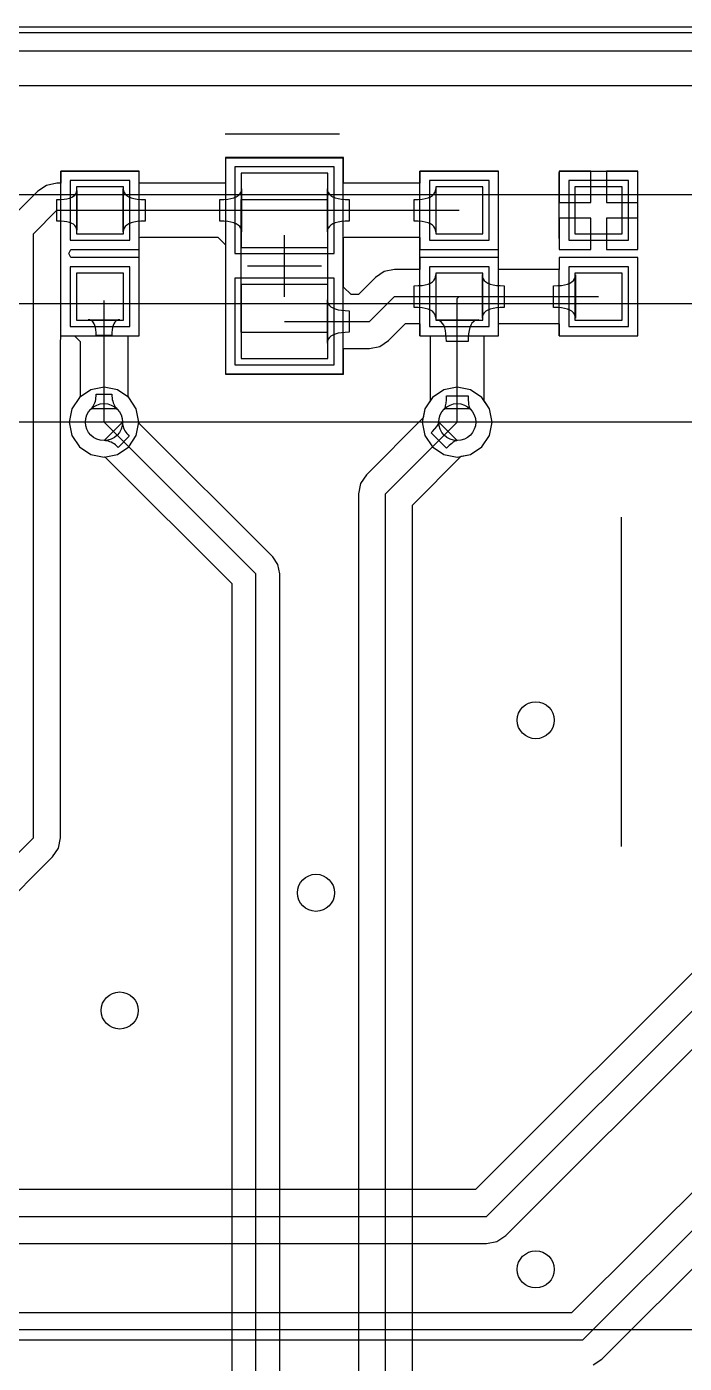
# Model space of a CAD drawing. Header units: millimetres. Extents: x 45 to 153, y 65 to 102.
# Drawn here: x 117.49 to 128.13, y 80.01 to 101.65 of the extents above; entities that cross this region are included whole.
import ezdxf

# ---------------------------------------------------------------- set-up
doc = ezdxf.new("R2010")
doc.units = ezdxf.units.MM
for name, color, linetype in [('BottomLayer', 5, 'Continuous'), ('BottomOverlay', 54, 'Continuous'), ('KeepOutLayer', 6, 'Continuous'), ('Mechanical13', 56, 'Continuous'), ('Mechanical15', 56, 'Continuous'), ('MultiLayer', 9, 'Continuous'), ('TopLayer', 1, 'Continuous'), ('TopOverlay', 2, 'Continuous'), ('TopPaste', 8, 'Continuous'), ('TopSolder', 216, 'Continuous')]:
    doc.layers.add(name, color=color, linetype=linetype)

# ---------------------------------------------------------------- blocks, each defined once
blk = doc.blocks.new('SSH1106_10')
at = {"layer": 'TopOverlay'}
blk.add_line((-14.561, 23.248), (20.039, 23.248), dxfattribs=at)
blk = doc.blocks.new('R0603_22')
at = {"layer": 'TopLayer'}
for p, q in [((-1.079, 0.381), (-1.079, -0.381)), ((-0.317, 0.381), (-1.079, 0.381)), ((-0.317, -0.381), (-0.317, 0.381)), ((0.317, 0.381), (0.317, -0.381)), ((1.079, 0.381), (0.317, 0.381)), ((1.079, -0.381), (1.079, 0.381)), ((-1.079, -0.381), (-0.317, -0.381)), ((0.317, -0.381), (1.079, -0.381))]:
    blk.add_line(p, q, dxfattribs=at)
at = {"layer": 'TopOverlay'}
for p, q in [((-1.333, -0.635), (-1.333, 0.635)), ((1.333, 0.635), (-1.333, 0.635)), ((1.333, -0.635), (1.333, 0.635)), ((1.333, -0.635), (-1.333, -0.635))]:
    blk.add_line(p, q, dxfattribs=at)
at = {"layer": 'TopPaste'}
for p, q in [((-1.079, 0.381), (-1.079, -0.381)), ((-0.317, 0.381), (-1.079, 0.381)), ((-0.317, -0.381), (-0.317, 0.381)), ((0.317, 0.381), (0.317, -0.381)), ((1.079, 0.381), (0.317, 0.381)), ((1.079, -0.381), (1.079, 0.381)), ((-1.079, -0.381), (-0.317, -0.381)), ((0.317, -0.381), (1.079, -0.381))]:
    blk.add_line(p, q, dxfattribs=at)
at = {"layer": 'TopSolder'}
for p, q in [((-1.181, 0.483), (-1.181, -0.483)), ((-0.216, 0.483), (-1.181, 0.483)), ((-0.216, -0.483), (-0.216, 0.483)), ((0.216, 0.483), (0.216, -0.483)), ((1.181, 0.483), (0.216, 0.483)), ((1.181, -0.483), (1.181, 0.483)), ((-1.181, -0.483), (-0.216, -0.483)), ((0.216, -0.483), (1.181, -0.483))]:
    blk.add_line(p, q, dxfattribs=at)
blk = doc.blocks.new('R0603_32')
at = {"layer": 'TopLayer'}
for p, q in [((-1.079, 0.381), (-1.079, -0.381)), ((-0.317, 0.381), (-1.079, 0.381)), ((-0.317, -0.381), (-0.317, 0.381)), ((0.317, 0.381), (0.317, -0.381)), ((1.079, 0.381), (0.317, 0.381)), ((1.079, -0.381), (1.079, 0.381)), ((-1.079, -0.381), (-0.317, -0.381)), ((0.317, -0.381), (1.079, -0.381))]:
    blk.add_line(p, q, dxfattribs=at)
at = {"layer": 'TopOverlay'}
for p, q in [((-1.333, -0.635), (-1.333, 0.635)), ((1.333, 0.635), (-1.333, 0.635)), ((1.333, -0.635), (1.333, 0.635)), ((1.333, -0.635), (-1.333, -0.635))]:
    blk.add_line(p, q, dxfattribs=at)
at = {"layer": 'TopPaste'}
for p, q in [((-1.079, 0.381), (-1.079, -0.381)), ((-0.317, 0.381), (-1.079, 0.381)), ((-0.317, -0.381), (-0.317, 0.381)), ((0.317, 0.381), (0.317, -0.381)), ((1.079, 0.381), (0.317, 0.381)), ((1.079, -0.381), (1.079, 0.381)), ((-1.079, -0.381), (-0.317, -0.381)), ((0.317, -0.381), (1.079, -0.381))]:
    blk.add_line(p, q, dxfattribs=at)
at = {"layer": 'TopSolder'}
for p, q in [((-1.181, 0.483), (-1.181, -0.483)), ((-0.216, 0.483), (-1.181, 0.483)), ((-0.216, -0.483), (-0.216, 0.483)), ((0.216, 0.483), (0.216, -0.483)), ((1.181, 0.483), (0.216, 0.483)), ((1.181, -0.483), (1.181, 0.483)), ((-1.181, -0.483), (-0.216, -0.483)), ((0.216, -0.483), (1.181, -0.483))]:
    blk.add_line(p, q, dxfattribs=at)
blk = doc.blocks.new('1_4148_43')
at = {"layer": 'Mechanical13'}
for p, q in [((-0.257, 0.722), (-0.257, -0.678)), ((-0.257, 0.722), (1.893, 0.722)), ((1.893, 0.722), (1.893, -0.678)), ((-0.257, -0.678), (1.893, -0.678))]:
    blk.add_line(p, q, dxfattribs=at)
at = {"layer": 'Mechanical15'}
for p, q in [((-0.932, 0.972), (-0.932, -0.928)), ((-0.932, 0.972), (2.568, 0.972)), ((2.568, 0.972), (2.568, -0.928)), ((0.818, 0.522), (0.818, -0.478)), ((0.318, 0.022), (1.318, 0.022)), ((-0.932, -0.928), (2.568, -0.928))]:
    blk.add_line(p, q, dxfattribs=at)
at = {"layer": 'TopLayer'}
for p, q in [((0.518, 0.722), (-0.682, 0.722)), ((-0.682, 0.722), (-0.682, -0.678)), ((0.518, -0.678), (0.518, 0.722)), ((2.318, 0.722), (1.118, 0.722)), ((1.118, 0.722), (1.118, -0.678)), ((2.318, -0.678), (2.318, 0.722)), ((-0.682, -0.678), (0.518, -0.678)), ((1.118, -0.678), (2.318, -0.678))]:
    blk.add_line(p, q, dxfattribs=at)
at = {"layer": 'TopOverlay'}
for p, q in [((2.957, 0.983), (2.957, -0.867)), ((0.818, 0.622), (0.818, -0.578))]:
    blk.add_line(p, q, dxfattribs=at)
at = {"layer": 'TopPaste'}
for p, q in [((0.518, 0.722), (-0.682, 0.722)), ((-0.682, 0.722), (-0.682, -0.678)), ((0.518, -0.678), (0.518, 0.722)), ((2.318, 0.722), (1.118, 0.722)), ((1.118, 0.722), (1.118, -0.678)), ((2.318, -0.678), (2.318, 0.722)), ((-0.682, -0.678), (0.518, -0.678)), ((1.118, -0.678), (2.318, -0.678))]:
    blk.add_line(p, q, dxfattribs=at)
at = {"layer": 'TopSolder'}
for p, q in [((0.62, 0.824), (-0.784, 0.824)), ((-0.784, 0.824), (-0.784, -0.78)), ((0.62, -0.78), (0.62, 0.824)), ((2.42, 0.824), (1.016, 0.824)), ((1.016, 0.824), (1.016, -0.78)), ((2.42, -0.78), (2.42, 0.824)), ((-0.784, -0.78), (0.62, -0.78)), ((1.016, -0.78), (2.42, -0.78))]:
    blk.add_line(p, q, dxfattribs=at)
blk = doc.blocks.new('C0603_56')
at = {"layer": 'TopLayer'}
for p, q in [((-0.356, 0.559), (-0.356, -0.203)), ((0.406, 0.559), (-0.356, 0.559)), ((0.406, -0.203), (0.406, 0.559)), ((1.041, 0.559), (1.041, -0.203)), ((1.803, 0.559), (1.041, 0.559)), ((1.803, -0.203), (1.803, 0.559)), ((-0.356, -0.203), (0.406, -0.203)), ((1.041, -0.203), (1.803, -0.203))]:
    blk.add_line(p, q, dxfattribs=at)
at = {"layer": 'TopOverlay'}
for p, q in [((-0.61, 0.813), (-0.61, -0.457)), ((-0.61, 0.813), (0.457, 0.813)), ((0.965, 0.813), (2.032, 0.813)), ((2.057, 0.813), (2.057, -0.457)), ((-0.61, -0.457), (0.457, -0.457)), ((0.965, -0.457), (2.032, -0.457))]:
    blk.add_line(p, q, dxfattribs=at)
at = {"layer": 'TopPaste'}
for p, q in [((-0.356, 0.559), (-0.356, -0.203)), ((0.406, 0.559), (-0.356, 0.559)), ((0.406, -0.203), (0.406, 0.559)), ((1.041, 0.559), (1.041, -0.203)), ((1.803, 0.559), (1.041, 0.559)), ((1.803, -0.203), (1.803, 0.559)), ((-0.356, -0.203), (0.406, -0.203)), ((1.041, -0.203), (1.803, -0.203))]:
    blk.add_line(p, q, dxfattribs=at)
at = {"layer": 'TopSolder'}
for p, q in [((-0.457, 0.66), (-0.457, -0.305)), ((0.508, 0.66), (-0.457, 0.66)), ((0.508, -0.305), (0.508, 0.66)), ((0.94, 0.66), (0.94, -0.305)), ((1.905, 0.66), (0.94, 0.66)), ((1.905, -0.305), (1.905, 0.66)), ((-0.457, -0.305), (0.508, -0.305)), ((0.94, -0.305), (1.905, -0.305))]:
    blk.add_line(p, q, dxfattribs=at)
blk = doc.blocks.new('18650_SMT_B_66')
at = {"layer": 'BottomOverlay'}
for p, q in [((69.985, 9.42), (-7.015, 9.42)), ((5.401, 1.6), (5.401, -3.732)), ((69.985, -11.58), (-7.015, -11.58))]:
    blk.add_line(p, q, dxfattribs=at)

msp = doc.modelspace()

# ---------------------------------------------------------------- linework, layer by layer
at = {"layer": 'BottomLayer'}
for p, q in [((48.811, 101.262), (146.747, 101.262)), ((140.843, 100.695), (99.187, 100.695)), ((99.187, 98.933), (140.843, 98.933)), ((99.917, 97.171), (140.113, 97.171)), ((118.346, 95.649), (118.223, 95.466)), ((118.529, 95.772), (118.346, 95.649)), ((118.745, 95.815), (118.529, 95.772)), ((118.961, 95.772), (118.745, 95.815)), ((119.144, 95.649), (118.961, 95.772)), ((119.267, 95.466), (119.144, 95.649)), ((124.061, 95.649), (123.938, 95.466)), ((124.244, 95.772), (124.061, 95.649)), ((124.46, 95.815), (124.244, 95.772)), ((124.676, 95.772), (124.46, 95.815)), ((124.859, 95.649), (124.676, 95.772)), ((124.982, 95.466), (124.859, 95.649)), ((118.223, 95.466), (118.18, 95.25)), ((119.31, 95.25), (119.267, 95.466)), ((123.938, 95.466), (123.909, 95.32)), ((125.025, 95.25), (124.982, 95.466)), ((118.18, 95.25), (118.223, 95.034)), ((118.745, 95.25), (121.199, 92.796)), ((118.748, 94.95), (119.045, 95.247)), ((119.045, 95.247), (119.046, 95.224)), ((119.046, 95.224), (119.049, 95.201)), ((119.308, 95.24), (119.31, 95.25)), ((119.312, 95.234), (119.308, 95.24)), ((119.315, 95.23), (119.312, 95.234)), ((121.474, 93.071), (119.315, 95.23)), ((123.895, 95.304), (122.99, 94.398)), ((123.299, 94.089), (124.46, 95.25)), ((123.909, 95.32), (123.895, 95.304)), ((124.141, 95.196), (124.149, 95.211)), ((124.149, 95.211), (124.155, 95.224)), ((124.155, 95.224), (124.159, 95.236)), ((124.159, 95.236), (124.16, 95.247)), ((124.16, 95.247), (124.457, 94.95)), ((124.982, 95.034), (125.025, 95.25)), ((118.223, 95.034), (118.346, 94.851)), ((119.154, 95.02), (118.975, 94.841)), ((119.049, 95.201), (119.054, 95.178)), ((119.054, 95.178), (119.062, 95.155)), ((119.062, 95.155), (119.072, 95.132)), ((119.072, 95.132), (119.084, 95.11)), ((119.084, 95.11), (119.098, 95.087)), ((119.098, 95.087), (119.115, 95.065)), ((119.115, 95.065), (119.133, 95.042)), ((119.133, 95.042), (119.154, 95.02)), ((124.037, 95.074), (124.06, 95.098)), ((124.284, 94.827), (124.037, 95.074)), ((124.06, 95.098), (124.129, 95.179)), ((124.129, 95.179), (124.141, 95.196)), ((124.859, 94.851), (124.982, 95.034)), ((118.346, 94.851), (118.529, 94.728)), ((118.771, 94.949), (118.748, 94.95)), ((118.794, 94.946), (118.771, 94.949)), ((118.817, 94.941), (118.794, 94.946)), ((118.84, 94.933), (118.817, 94.941)), ((118.863, 94.923), (118.84, 94.933)), ((118.885, 94.911), (118.863, 94.923)), ((118.908, 94.897), (118.885, 94.911)), ((118.93, 94.88), (118.908, 94.897)), ((118.953, 94.862), (118.93, 94.88)), ((118.975, 94.841), (118.953, 94.862)), ((124.331, 94.871), (124.284, 94.827)), ((124.371, 94.906), (124.331, 94.871)), ((124.389, 94.919), (124.371, 94.906)), ((124.406, 94.931), (124.389, 94.919)), ((124.421, 94.939), (124.406, 94.931)), ((124.434, 94.945), (124.421, 94.939)), ((124.446, 94.949), (124.434, 94.945)), ((124.457, 94.95), (124.446, 94.949)), ((124.676, 94.728), (124.859, 94.851)), ((118.529, 94.728), (118.745, 94.685)), ((118.745, 94.685), (118.755, 94.687)), ((118.755, 94.687), (118.761, 94.683)), ((118.761, 94.683), (118.765, 94.68)), ((118.765, 94.68), (120.811, 92.635)), ((123.736, 93.908), (124.526, 94.698)), ((124.526, 94.698), (124.527, 94.699)), ((124.527, 94.699), (124.676, 94.728)), ((122.99, 94.398), (122.895, 94.256)), ((122.895, 94.256), (122.862, 94.089)), ((122.862, 94.089), (122.862, 78.554)), ((123.299, 76.2), (123.299, 94.089)), ((123.736, 78.554), (123.736, 93.908)), ((121.558, 92.945), (121.474, 93.071)), ((121.587, 92.796), (121.558, 92.945)), ((120.811, 92.635), (120.811, 78.554)), ((121.199, 76.2), (121.199, 92.796)), ((121.587, 78.554), (121.587, 92.796))]:
    msp.add_line(p, q, dxfattribs=at)
for centre in [(118.745, 95.25), (124.46, 95.25), (125.73, 90.424), (122.174, 87.63), (118.999, 85.725), (125.73, 81.534)]:
    msp.add_circle(centre, 0.3, dxfattribs=at)
at = {"layer": 'KeepOutLayer'}
msp.add_line((47.904, 101.651), (147.876, 101.651), dxfattribs=at)
at = {"layer": 'MultiLayer'}
for centre in [(118.745, 95.25), (124.46, 95.25), (125.73, 90.424), (122.174, 87.63), (118.999, 85.725), (125.73, 81.534)]:
    msp.add_circle(centre, 0.3, dxfattribs=at)
at = {"layer": 'TopLayer'}
for p, q in [((48.811, 101.262), (146.747, 101.262)), ((122.62, 99.533), (120.712, 99.533)), ((120.712, 99.533), (120.712, 99.118)), ((122.62, 99.118), (122.62, 99.533)), ((119.316, 99.314), (118.046, 99.314)), ((118.046, 99.314), (118.046, 99.116)), ((119.316, 99.118), (119.316, 99.314)), ((125.127, 99.314), (123.857, 99.314)), ((123.857, 99.314), (123.857, 99.118)), ((125.127, 98.044), (125.127, 99.314)), ((126.619, 99.314), (126.111, 99.314)), ((126.111, 99.314), (126.111, 98.806)), ((126.619, 98.806), (126.619, 99.314)), ((127.381, 99.314), (126.873, 99.314)), ((126.873, 99.314), (126.873, 98.806)), ((127.381, 98.806), (127.381, 99.314)), ((117.983, 99.116), (117.816, 99.083)), ((118.046, 99.116), (117.983, 99.116)), ((119.334, 99.116), (119.316, 99.118)), ((120.694, 99.116), (119.334, 99.116)), ((120.712, 99.118), (120.694, 99.116)), ((122.638, 99.116), (122.62, 99.118)), ((123.838, 99.116), (122.638, 99.116)), ((123.857, 99.118), (123.838, 99.116)), ((117.674, 98.988), (117.293, 98.607)), ((117.816, 99.083), (117.674, 98.988)), ((118.188, 98.877), (118.223, 98.89)), ((118.223, 98.89), (118.252, 98.906)), ((118.252, 98.906), (118.275, 98.925)), ((118.275, 98.925), (118.291, 98.947)), ((118.291, 98.947), (118.3, 98.972)), ((118.3, 98.972), (118.304, 99)), ((118.304, 99), (118.304, 98.358)), ((119.056, 98.329), (119.056, 99.029)), ((119.056, 99.029), (119.06, 98.996)), ((119.06, 98.996), (119.071, 98.966)), ((119.071, 98.966), (119.088, 98.94)), ((119.088, 98.94), (119.113, 98.917)), ((119.113, 98.917), (119.145, 98.898)), ((119.145, 98.898), (119.183, 98.882)), ((119.183, 98.882), (119.229, 98.87)), ((120.799, 98.87), (120.845, 98.882)), ((120.845, 98.882), (120.884, 98.898)), ((120.884, 98.898), (120.916, 98.917)), ((120.916, 98.917), (120.94, 98.94)), ((120.94, 98.94), (120.958, 98.966)), ((120.958, 98.966), (120.969, 98.996)), ((120.969, 98.996), (120.972, 99.029)), ((120.972, 99.029), (120.972, 98.329)), ((122.36, 98.329), (122.36, 99.029)), ((122.36, 99.029), (122.363, 98.996)), ((122.363, 98.996), (122.374, 98.966)), ((122.374, 98.966), (122.392, 98.94)), ((122.392, 98.94), (122.416, 98.917)), ((122.416, 98.917), (122.448, 98.898)), ((122.448, 98.898), (122.487, 98.882)), ((122.487, 98.882), (122.533, 98.87)), ((123.942, 98.87), (123.988, 98.882)), ((123.988, 98.882), (124.026, 98.898)), ((124.026, 98.898), (124.058, 98.917)), ((124.058, 98.917), (124.082, 98.94)), ((124.082, 98.94), (124.1, 98.966)), ((124.1, 98.966), (124.11, 98.996)), ((124.11, 98.996), (124.114, 99.029)), ((124.114, 99.029), (124.114, 98.329)), ((117.602, 98.298), (117.983, 98.679)), ((117.983, 98.854), (118.044, 98.855)), ((117.983, 98.504), (117.983, 98.854)), ((117.983, 98.679), (118.681, 98.679)), ((118.044, 98.855), (118.098, 98.86)), ((118.098, 98.86), (118.146, 98.867)), ((118.146, 98.867), (118.188, 98.877)), ((118.681, 98.679), (124.492, 98.679)), ((119.229, 98.87), (119.282, 98.861)), ((119.282, 98.861), (119.342, 98.856)), ((119.342, 98.856), (119.409, 98.854)), ((119.409, 98.854), (119.409, 98.504)), ((120.619, 98.854), (120.686, 98.856)), ((120.619, 98.504), (120.619, 98.854)), ((120.686, 98.856), (120.746, 98.861)), ((120.746, 98.861), (120.799, 98.87)), ((122.533, 98.87), (122.586, 98.861)), ((122.586, 98.861), (122.646, 98.856)), ((122.646, 98.856), (122.713, 98.854)), ((122.713, 98.854), (122.713, 98.504)), ((123.764, 98.854), (123.83, 98.856)), ((123.764, 98.504), (123.764, 98.854)), ((123.83, 98.856), (123.89, 98.861)), ((123.89, 98.861), (123.942, 98.87)), ((126.111, 98.806), (126.619, 98.806)), ((126.873, 98.806), (127.381, 98.806)), ((118.044, 98.503), (117.983, 98.504)), ((118.098, 98.498), (118.044, 98.503)), ((118.146, 98.491), (118.098, 98.498)), ((118.188, 98.481), (118.146, 98.491)), ((118.223, 98.468), (118.188, 98.481)), ((118.252, 98.452), (118.223, 98.468)), ((118.275, 98.433), (118.252, 98.452)), ((119.145, 98.46), (119.113, 98.441)), ((119.183, 98.476), (119.145, 98.46)), ((119.229, 98.488), (119.183, 98.476)), ((119.282, 98.497), (119.229, 98.488)), ((119.342, 98.502), (119.282, 98.497)), ((119.409, 98.504), (119.342, 98.502)), ((120.686, 98.502), (120.619, 98.504)), ((120.746, 98.497), (120.686, 98.502)), ((120.799, 98.488), (120.746, 98.497)), ((120.845, 98.476), (120.799, 98.488)), ((120.884, 98.46), (120.845, 98.476)), ((120.916, 98.441), (120.884, 98.46)), ((122.448, 98.46), (122.416, 98.441)), ((122.487, 98.476), (122.448, 98.46)), ((122.533, 98.488), (122.487, 98.476)), ((122.586, 98.497), (122.533, 98.488)), ((122.646, 98.502), (122.586, 98.497)), ((122.713, 98.504), (122.646, 98.502)), ((123.83, 98.502), (123.764, 98.504)), ((123.89, 98.497), (123.83, 98.502)), ((123.942, 98.488), (123.89, 98.497)), ((123.988, 98.476), (123.942, 98.488)), ((124.026, 98.46), (123.988, 98.476)), ((124.058, 98.441), (124.026, 98.46)), ((126.619, 98.552), (126.111, 98.552)), ((126.111, 98.552), (126.111, 98.044)), ((126.619, 98.044), (126.619, 98.552)), ((127.381, 98.552), (126.873, 98.552)), ((126.873, 98.552), (126.873, 98.044)), ((127.381, 98.044), (127.381, 98.552)), ((117.602, 88.519), (117.602, 98.298)), ((118.291, 98.411), (118.275, 98.433)), ((118.3, 98.386), (118.291, 98.411)), ((118.304, 98.358), (118.3, 98.386)), ((119.06, 98.362), (119.056, 98.329)), ((119.071, 98.392), (119.06, 98.362)), ((119.088, 98.418), (119.071, 98.392)), ((119.113, 98.441), (119.088, 98.418)), ((119.316, 98.24), (119.334, 98.242)), ((119.316, 98.044), (119.316, 98.24)), ((119.334, 98.242), (120.586, 98.242)), ((120.586, 98.242), (120.712, 98.122)), ((120.94, 98.418), (120.916, 98.441)), ((120.958, 98.392), (120.94, 98.418)), ((120.969, 98.362), (120.958, 98.392)), ((120.972, 98.329), (120.969, 98.362)), ((122.363, 98.362), (122.36, 98.329)), ((122.374, 98.392), (122.363, 98.362)), ((122.392, 98.418), (122.374, 98.392)), ((122.416, 98.441), (122.392, 98.418)), ((122.62, 98.24), (122.638, 98.242)), ((122.62, 97.86), (122.62, 98.24)), ((122.638, 98.242), (123.838, 98.242)), ((123.838, 98.242), (123.857, 98.24)), ((123.857, 98.24), (123.857, 98.044)), ((124.082, 98.418), (124.058, 98.441)), ((124.1, 98.392), (124.082, 98.418)), ((124.11, 98.362), (124.1, 98.392)), ((124.114, 98.329), (124.11, 98.362)), ((118.174, 97.981), (118.206, 98.044)), ((118.206, 98.044), (119.316, 98.044)), ((120.712, 98.122), (120.712, 97.86)), ((123.857, 98.044), (125.127, 98.044)), ((126.111, 98.044), (126.619, 98.044)), ((126.873, 98.044), (127.381, 98.044)), ((118.206, 97.917), (118.174, 97.981)), ((119.316, 97.917), (118.206, 97.917)), ((119.316, 96.647), (119.316, 97.917)), ((120.712, 97.86), (120.712, 97.825)), ((120.712, 97.825), (120.712, 97.733)), ((122.62, 97.825), (122.62, 97.86)), ((122.62, 97.733), (122.62, 97.825)), ((125.127, 97.917), (123.857, 97.917)), ((123.857, 97.917), (123.857, 97.721)), ((125.127, 97.721), (125.127, 97.917)), ((127.381, 97.917), (126.111, 97.917)), ((126.111, 97.917), (126.111, 97.721)), ((127.381, 96.647), (127.381, 97.917)), ((120.712, 97.733), (120.712, 97.698)), ((120.712, 97.698), (120.712, 96.025)), ((122.62, 97.698), (122.62, 97.733)), ((122.62, 97.436), (122.62, 97.698)), ((123.135, 97.591), (122.86, 97.316)), ((123.277, 97.686), (123.135, 97.591)), ((123.444, 97.719), (123.277, 97.686)), ((123.838, 97.719), (123.444, 97.719)), ((123.857, 97.721), (123.838, 97.719)), ((124.1, 97.569), (124.11, 97.599)), ((124.11, 97.599), (124.114, 97.632)), ((124.114, 97.632), (124.114, 96.932)), ((124.867, 96.932), (124.867, 97.632)), ((124.867, 97.632), (124.87, 97.599)), ((124.87, 97.599), (124.881, 97.569)), ((125.145, 97.719), (125.127, 97.721)), ((126.093, 97.719), (125.145, 97.719)), ((126.111, 97.721), (126.093, 97.719)), ((126.357, 97.569), (126.368, 97.599)), ((126.368, 97.599), (126.371, 97.632)), ((126.371, 97.632), (126.371, 96.932)), ((122.746, 97.316), (122.62, 97.436)), ((123.764, 97.457), (123.83, 97.459)), ((123.764, 97.107), (123.764, 97.457)), ((123.83, 97.459), (123.89, 97.464)), ((123.89, 97.464), (123.942, 97.473)), ((123.942, 97.473), (123.988, 97.485)), ((123.988, 97.485), (124.026, 97.501)), ((124.026, 97.501), (124.058, 97.52)), ((124.058, 97.52), (124.082, 97.543)), ((124.082, 97.543), (124.1, 97.569)), ((124.881, 97.569), (124.898, 97.543)), ((124.898, 97.543), (124.923, 97.52)), ((124.923, 97.52), (124.955, 97.501)), ((124.955, 97.501), (124.994, 97.485)), ((124.994, 97.485), (125.04, 97.473)), ((125.04, 97.473), (125.093, 97.464)), ((125.093, 97.464), (125.153, 97.459)), ((125.153, 97.459), (125.22, 97.457)), ((125.22, 97.457), (125.22, 97.107)), ((126.018, 97.457), (126.085, 97.459)), ((126.018, 97.107), (126.018, 97.457)), ((126.085, 97.459), (126.145, 97.464)), ((126.145, 97.464), (126.198, 97.473)), ((126.198, 97.473), (126.244, 97.485)), ((126.244, 97.485), (126.283, 97.501)), ((126.283, 97.501), (126.315, 97.52)), ((126.315, 97.52), (126.339, 97.543)), ((126.339, 97.543), (126.357, 97.569)), ((118.745, 95.25), (118.745, 97.219)), ((122.36, 96.529), (122.36, 97.229)), ((122.36, 97.229), (122.363, 97.196)), ((122.363, 97.196), (122.374, 97.166)), ((122.374, 97.166), (122.392, 97.14)), ((122.86, 97.316), (122.746, 97.316)), ((123.041, 96.879), (123.444, 97.282)), ((123.444, 97.282), (126.746, 97.282)), ((124.46, 97.25), (124.492, 97.282)), ((124.46, 95.25), (124.46, 97.25)), ((122.392, 97.14), (122.416, 97.117)), ((122.416, 97.117), (122.448, 97.098)), ((122.448, 97.098), (122.487, 97.082)), ((122.487, 97.082), (122.533, 97.07)), ((122.533, 97.07), (122.586, 97.061)), ((122.586, 97.061), (122.646, 97.056)), ((122.646, 97.056), (122.713, 97.054)), ((122.713, 97.054), (122.713, 96.704)), ((123.83, 97.105), (123.764, 97.107)), ((123.89, 97.1), (123.83, 97.105)), ((123.942, 97.091), (123.89, 97.1)), ((123.988, 97.079), (123.942, 97.091)), ((124.026, 97.063), (123.988, 97.079)), ((124.058, 97.044), (124.026, 97.063)), ((124.082, 97.021), (124.058, 97.044)), ((124.1, 96.995), (124.082, 97.021)), ((124.11, 96.965), (124.1, 96.995)), ((124.114, 96.932), (124.11, 96.965)), ((124.87, 96.965), (124.867, 96.932)), ((124.881, 96.995), (124.87, 96.965)), ((124.898, 97.021), (124.881, 96.995)), ((124.923, 97.044), (124.898, 97.021)), ((124.955, 97.063), (124.923, 97.044)), ((124.994, 97.079), (124.955, 97.063)), ((125.04, 97.091), (124.994, 97.079)), ((125.093, 97.1), (125.04, 97.091)), ((125.153, 97.105), (125.093, 97.1)), ((125.22, 97.107), (125.153, 97.105)), ((126.085, 97.105), (126.018, 97.107)), ((126.145, 97.1), (126.085, 97.105)), ((126.198, 97.091), (126.145, 97.1)), ((126.244, 97.079), (126.198, 97.091)), ((126.283, 97.063), (126.244, 97.079)), ((126.315, 97.044), (126.283, 97.063)), ((126.339, 97.021), (126.315, 97.044)), ((126.357, 96.995), (126.339, 97.021)), ((126.368, 96.965), (126.357, 96.995)), ((126.371, 96.932), (126.368, 96.965)), ((118.515, 96.905), (118.491, 96.907)), ((118.491, 96.907), (118.999, 96.907)), ((118.537, 96.897), (118.515, 96.905)), ((118.556, 96.884), (118.537, 96.897)), ((118.572, 96.866), (118.556, 96.884)), ((118.586, 96.843), (118.572, 96.866)), ((118.598, 96.815), (118.586, 96.843)), ((118.607, 96.781), (118.598, 96.815)), ((118.613, 96.743), (118.607, 96.781)), ((118.617, 96.699), (118.613, 96.743)), ((118.877, 96.743), (118.873, 96.699)), ((118.883, 96.781), (118.877, 96.743)), ((118.892, 96.815), (118.883, 96.781)), ((118.904, 96.843), (118.892, 96.815)), ((118.918, 96.866), (118.904, 96.843)), ((118.934, 96.884), (118.918, 96.866)), ((118.953, 96.897), (118.934, 96.884)), ((118.975, 96.905), (118.953, 96.897)), ((118.999, 96.907), (118.975, 96.905)), ((121.666, 96.879), (123.041, 96.879)), ((123.35, 96.57), (123.625, 96.845)), ((123.625, 96.845), (123.838, 96.845)), ((123.838, 96.845), (123.857, 96.843)), ((123.857, 96.843), (123.857, 96.647)), ((124.114, 96.904), (124.81, 96.907)), ((124.146, 96.901), (124.114, 96.904)), ((124.175, 96.89), (124.146, 96.901)), ((124.201, 96.873), (124.175, 96.89)), ((124.223, 96.848), (124.201, 96.873)), ((124.242, 96.817), (124.223, 96.848)), ((124.258, 96.778), (124.242, 96.817)), ((124.27, 96.733), (124.258, 96.778)), ((124.278, 96.68), (124.27, 96.733)), ((124.651, 96.734), (124.642, 96.681)), ((124.663, 96.78), (124.651, 96.734)), ((124.679, 96.818), (124.663, 96.78)), ((124.698, 96.85), (124.679, 96.818)), ((124.721, 96.875), (124.698, 96.85)), ((124.747, 96.893), (124.721, 96.875)), ((124.777, 96.903), (124.747, 96.893)), ((124.81, 96.907), (124.777, 96.903)), ((125.127, 96.843), (125.145, 96.845)), ((125.127, 96.647), (125.127, 96.843)), ((125.145, 96.845), (126.093, 96.845)), ((126.093, 96.845), (126.111, 96.843)), ((126.111, 96.843), (126.111, 96.647)), ((118.039, 96.523), (118.046, 96.647)), ((118.039, 88.519), (118.039, 96.523)), ((118.046, 96.647), (118.267, 96.647)), ((118.267, 96.647), (118.357, 96.557)), ((118.357, 96.557), (118.357, 95.667)), ((118.618, 96.65), (118.617, 96.699)), ((118.872, 96.65), (118.618, 96.65)), ((118.873, 96.699), (118.872, 96.65)), ((119.133, 95.667), (119.133, 96.647)), ((119.133, 96.647), (119.316, 96.647)), ((122.363, 96.562), (122.36, 96.529)), ((122.374, 96.592), (122.363, 96.562)), ((122.392, 96.618), (122.374, 96.592)), ((122.416, 96.641), (122.392, 96.618)), ((122.448, 96.66), (122.416, 96.641)), ((122.487, 96.676), (122.448, 96.66)), ((122.533, 96.688), (122.487, 96.676)), ((122.586, 96.697), (122.533, 96.688)), ((122.646, 96.702), (122.586, 96.697)), ((122.713, 96.704), (122.646, 96.702)), ((123.208, 96.475), (123.35, 96.57)), ((123.857, 96.647), (124.021, 96.647)), ((124.021, 96.647), (124.023, 96.629)), ((124.023, 96.629), (124.023, 95.594)), ((124.283, 96.621), (124.278, 96.68)), ((124.285, 96.554), (124.283, 96.621)), ((124.635, 96.554), (124.285, 96.554)), ((124.637, 96.621), (124.635, 96.554)), ((124.642, 96.681), (124.637, 96.621)), ((124.897, 96.629), (124.899, 96.647)), ((124.897, 95.611), (124.897, 96.629)), ((124.899, 96.647), (125.127, 96.647)), ((126.111, 96.647), (127.381, 96.647)), ((122.62, 96.44), (122.638, 96.442)), ((122.62, 96.025), (122.62, 96.44)), ((122.638, 96.442), (123.041, 96.442)), ((123.041, 96.442), (123.208, 96.475)), ((120.712, 96.025), (122.62, 96.025)), ((118.346, 95.649), (118.223, 95.466)), ((118.354, 95.655), (118.346, 95.649)), ((118.356, 95.662), (118.354, 95.655)), ((118.357, 95.667), (118.356, 95.662)), ((118.611, 95.615), (118.615, 95.642)), ((118.615, 95.642), (118.617, 95.671)), ((118.617, 95.671), (118.618, 95.702)), ((118.618, 95.702), (118.872, 95.702)), ((118.872, 95.702), (118.873, 95.671)), ((118.873, 95.671), (118.875, 95.642)), ((118.875, 95.642), (118.879, 95.615)), ((119.134, 95.662), (119.133, 95.667)), ((119.136, 95.655), (119.134, 95.662)), ((119.144, 95.649), (119.136, 95.655)), ((119.267, 95.466), (119.144, 95.649)), ((124.284, 95.609), (124.285, 95.674)), ((124.285, 95.674), (124.635, 95.674)), ((124.635, 95.674), (124.635, 95.64)), ((124.635, 95.64), (124.644, 95.534)), ((118.223, 95.466), (118.18, 95.25)), ((118.535, 95.464), (118.551, 95.481)), ((118.955, 95.464), (118.535, 95.464)), ((118.551, 95.481), (118.565, 95.5)), ((118.565, 95.5), (118.577, 95.52)), ((118.577, 95.52), (118.588, 95.541)), ((118.588, 95.541), (118.597, 95.564)), ((118.597, 95.564), (118.605, 95.589)), ((118.605, 95.589), (118.611, 95.615)), ((118.879, 95.615), (118.885, 95.589)), ((118.885, 95.589), (118.893, 95.564)), ((118.893, 95.564), (118.902, 95.541)), ((118.902, 95.541), (118.913, 95.52)), ((118.913, 95.52), (118.925, 95.5)), ((118.925, 95.5), (118.939, 95.481)), ((118.939, 95.481), (118.955, 95.464)), ((119.31, 95.25), (119.267, 95.466)), ((123.938, 95.466), (123.895, 95.25)), ((124.022, 95.592), (123.938, 95.466)), ((124.023, 95.594), (124.022, 95.592)), ((124.25, 95.464), (124.257, 95.473)), ((124.67, 95.464), (124.25, 95.464)), ((124.257, 95.473), (124.263, 95.484)), ((124.263, 95.484), (124.268, 95.498)), ((124.268, 95.498), (124.272, 95.514)), ((124.272, 95.514), (124.276, 95.534)), ((124.276, 95.534), (124.279, 95.556)), ((124.279, 95.556), (124.284, 95.609)), ((124.644, 95.534), (124.648, 95.514)), ((124.648, 95.514), (124.652, 95.498)), ((124.652, 95.498), (124.657, 95.484)), ((124.657, 95.484), (124.663, 95.473)), ((124.663, 95.473), (124.67, 95.464)), ((124.899, 95.59), (124.897, 95.611)), ((124.982, 95.466), (124.899, 95.59)), ((125.025, 95.25), (124.982, 95.466)), ((118.18, 95.25), (118.223, 95.034)), ((119.267, 95.034), (119.31, 95.25)), ((123.895, 95.25), (123.938, 95.034)), ((124.982, 95.034), (125.025, 95.25)), ((118.223, 95.034), (118.346, 94.851)), ((119.144, 94.851), (119.267, 95.034)), ((123.938, 95.034), (124.061, 94.851)), ((124.859, 94.851), (124.982, 95.034)), ((118.346, 94.851), (118.529, 94.728)), ((118.961, 94.728), (119.144, 94.851)), ((124.061, 94.851), (124.244, 94.728)), ((124.676, 94.728), (124.859, 94.851)), ((118.529, 94.728), (118.745, 94.685)), ((118.745, 94.685), (118.961, 94.728)), ((124.244, 94.728), (124.46, 94.685)), ((124.46, 94.685), (124.676, 94.728)), ((136.343, 94.416), (124.755, 82.828)), ((124.936, 82.391), (136.652, 94.107)), ((125.245, 82.082), (136.833, 93.67)), ((137.74, 92.257), (126.311, 80.828)), ((126.492, 80.391), (138.049, 91.948)), ((126.801, 80.082), (138.23, 91.511)), ((113.538, 84.455), (117.602, 88.519)), ((118.006, 88.352), (118.039, 88.519)), ((117.911, 88.21), (118.006, 88.352)), ((113.847, 84.146), (117.911, 88.21)), ((124.755, 82.828), (105.385, 82.828)), ((104.013, 82.391), (124.936, 82.391)), ((125.103, 81.987), (125.245, 82.082)), ((105.385, 81.954), (124.936, 81.954)), ((124.936, 81.954), (125.103, 81.987)), ((126.311, 80.828), (105.385, 80.828)), ((104.013, 80.391), (126.492, 80.391)), ((126.659, 79.987), (126.801, 80.082))]:
    msp.add_line(p, q, dxfattribs=at)
for centre in [(118.745, 95.25), (124.46, 95.25), (125.73, 90.424), (122.174, 87.63), (118.999, 85.725), (125.73, 81.534)]:
    msp.add_circle(centre, 0.3, dxfattribs=at)

# ---------------------------------------------------------------- block references
for name, p, rotation in [('18650_SMT_B_66', (132.521, 89.979), 180), ('1_4148_43', (121.688, 96.961), 90), ('R0603_32', (118.681, 97.981), 270), ('R0603_22', (124.492, 97.981), 270), ('C0603_56', (126.924, 97.257), 90)]:
    msp.add_blockref(name, p, dxfattribs=dict(rotation=rotation))
msp.add_blockref('SSH1106_10', (121.57, 72.004))

doc.saveas('drawing.dxf')
